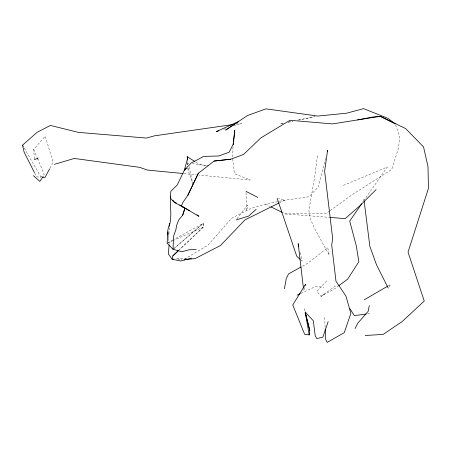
<?xml version="1.0" encoding="UTF-8"?>
<svg xmlns="http://www.w3.org/2000/svg" width="451" height="451" viewBox="0 0 451 451"><rect width="100%" height="100%" fill="white"/><g stroke="black" fill="none" stroke-linecap="round" stroke-linejoin="round"><path stroke-width="0.34" stroke-dasharray="2.25 1.69" d="M173.083 249.307L203.221 223.437L203.181 227.287L179.408 249.702L203.125 227.253L203.164 223.403L174.469 239.148M168.584 237.942L169.362 227.721M233.054 146.902L232.192 155.167L234.419 173.658L250.237 180.039L199.195 175.089M317.436 155.753L315.187 173.793L308.884 210.408L310.136 218.498L314.883 229.159L329.292 255.255L327.725 247.633L307.74 263.266L301.578 266.682M325.583 158.29L318.474 186.815L308.98 196.788L285.021 200.126L265.38 204.156L250.333 208.678L231.588 218.233L208.221 244.966L185.169 258.812M304.645 287.569L303.743 290.918L303.579 289.531M49.881 168.37L53.133 162.337L45.185 136.129L33.757 149.433L34.349 159.056M388.903 287.022L390.696 284.423L388.317 285.81M363.698 200.926L387.285 167.011L341.621 186.122M236.989 218.831L247.565 205.008L246.731 210.826L246.026 192.047M326.716 280.973L316.777 291.374L321.022 296.369L335.02 288.505L338.318 286.058M174.142 248.4L203.164 223.403M324.382 293.945L321.022 296.369L337.032 284.852M329.591 210.972L326.208 213.413L285.336 213.926L282.839 212.703M330.155 210.566L352.705 194.319L391.671 169.559L398.38 148.424L399.828 137.11L395.448 124.499M167.749 242.83L173.855 239.481M279.304 202.854L285.021 200.126L278.487 198.643M300.913 293.353L315.469 286.577L323.812 287.18M167.141 243.168L172.282 240.896M172.925 240.608L203.125 227.253M223.6 129.223L226.938 128.123M233.624 125.93L241.646 123.298L236.065 124.104M288.347 122.153L292.462 121.268M297.942 120.096L314.324 116.753M288.33 122.204L293.116 121.206M298.585 120.067L315.001 116.646M367.571 313.913L369.668 313.654M186.68 258.316L176.189 258.761L182.086 259.675M285.336 213.926L329.219 217.354M183.816 173.596L196.399 174.819M192.329 163.64L208.52 165.833L199.607 164.564L195.48 161.932M265.38 204.156L269.749 206.293M301.155 260.289L302.142 261.185L299.87 251.055M24.292 148.165L41.002 177.113M34.738 173.161L36.604 176.865L40.714 177.175L44.237 174.362L38.329 160.302M33.757 149.433L36.982 157.106M187.966 168.043L188.095 170.05L192.887 183.884M304.273 308.574L304.938 311.229M187.407 159.175L188.473 163.978M189.082 166.723L192.735 183.196M168.499 238.365L169.26 243.613M363.878 198.97L364.053 200.362M187.616 162.693L187.791 165.365M187.622 162.574L187.796 165.291M187.966 168.009L188.095 170.05M324.658 317.38L325.177 328.429M283.549 123.185L280.122 123.918L283.544 123.208"/><path stroke-width="0.68" d="M196.264 249.589L189.087 249.781L181.984 251.737L173.083 249.307L173.421 236.674L175.884 229.801L176.612 225.382L178.669 220.049L182.683 215.172L184.983 208.244L181.449 206.039L182.824 202.533L187.825 195.283L198.367 173.297M170.45 196.264C169.909 205.887 172.056 215.448 169.565 224.993M169.131 244.983L168.296 253.874L172.135 259.229L180.682 261.022L191.574 258.102M233.268 144.839L233.415 143.463M233.556 142.082L234.779 130.378L233.139 144.314L229.147 152.229L218.746 155.978L203.717 156.401L191.066 163.082L184.307 170.236L177.204 185.068L170.873 191.218L170.264 198.051L174.379 202.364L182.909 207.048L179.746 204.844M305.186 285.556L305.547 284.22L292.755 304.955L304.617 334.253L309.194 334.896L309.764 330.465L305.192 312.047L313.315 320.779L315.204 335.651L316.777 338.622L322.893 337.134L328.17 321.597M284.406 288.843L286.261 278.493L288.64 273.858L300.964 267.026M369.284 305.547L368.225 311.224L357.806 323.192L355.044 328.57M168.026 235.089L168.02 231.763M169.119 226.34L169.672 223.628L167.879 229.785L167.141 243.168L173.083 249.307M178.387 250.649L172.834 255.897L172.135 259.229L173.488 259.077M327.274 151.502L327.612 150.144L324.624 171.211L332.686 238.726L331.705 244.994L335.956 281.12L345.906 296.031L350.867 313.36L344.265 332.652L327.229 342.365L325.695 339.479L325.21 329.117M182.683 215.172L184.927 208.215M187.825 195.283L198.322 173.269L214.124 161.069L230.484 159.248L243.478 154.53L260.864 137.899L289.987 120.287L332.545 123.912L380.306 116.319L405.652 128.58L423.545 146.925L427.999 166.673L428.45 188.298L408.037 252.148L424.256 301.026L402.207 321.518L383.13 334.416L365.197 335.488M49.554 168.973L44.999 177.418L42.332 177.215M361.696 203.796L349.705 221.041L356.273 245.767L358.844 261.749L347.676 279.135L338.87 285.652M43.172 176.55L39.812 181.37L33.368 175.653M376.083 189.617L359.644 205.989L345.24 218.605L329.918 217.41M172.834 255.897L178.393 250.655M186.269 168.454L184.307 170.236L187.407 159.175L187.221 156.672L194.888 161.554M256.117 209.326L248.648 216.08L236.138 219.941M34.423 172.547L24.14 152.19L22.55 145.149L37.179 132.256L50.427 125.434L78.316 132.374L146.468 138.068L154.462 135.83L233.274 124.504M364.205 299.83L387.719 286.159M34.389 159.744L38.2 157.901M278.667 203.159L244.944 219.913L220.494 245.536L195.187 258.541L184.093 259.799M297.113 295.123L300.281 293.652M218.921 130.756L216.249 131.636L238.895 121.37L225.624 130.068L247.554 115.507L265.938 108.849L317.735 116.07L346.695 113.195L363.529 108.635L387.792 118.269L395.217 123.839L380.306 116.319L372.774 117.04L357.682 119.887M54.424 164.327L74.302 158.453L139.562 167.327L147.46 170.072L183.117 173.528M366.173 314.088L354.294 315.576L349.908 308.681M214.078 161.041L230.484 159.248M176.335 202.973L174.379 202.364L175.653 202.882M270.995 206.902L282.219 212.398M189.437 210.64L181.449 206.039L198.902 216.311L196.969 214.817M246.004 191.348L257.769 197.403M300.174 259.393L296.735 256.253L277.185 198.35M172.846 200.323L174.249 201.603M22.55 145.149L23.249 146.355M388.187 288.059L376.472 264.714L369.854 246.342L364.137 201.061M37.523 158.38L38.059 159.66M305.271 312.554L309.764 330.465M298.81 246.331L298.201 243.63L303.416 288.138M305.192 312.047L309.194 334.896M167.744 233.122L167.981 234.497M187.221 156.672L187.396 159.344"/></g></svg>
